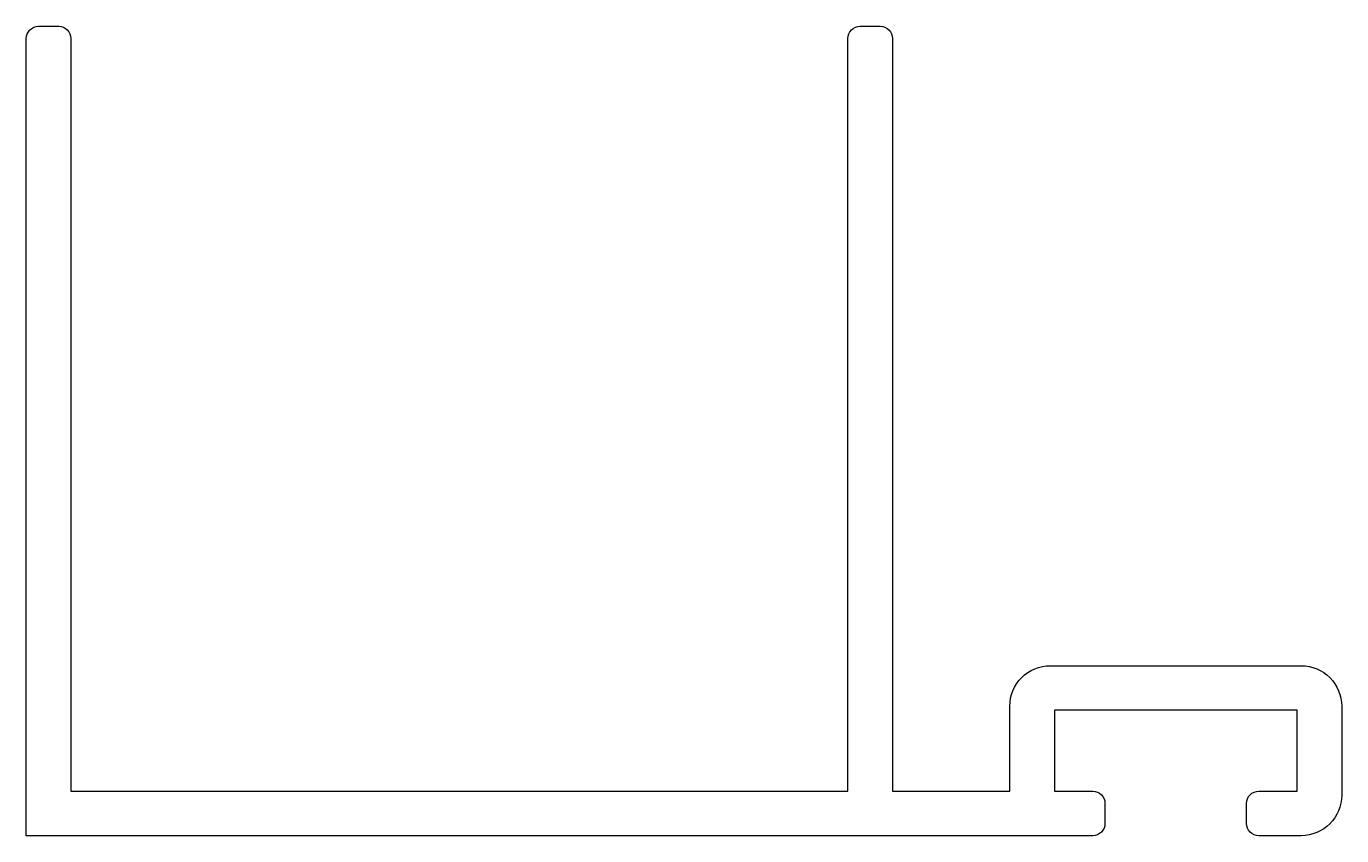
# Model space of a CAD drawing. Extents: x 163.6 to 196.1, y 220.7 to 240.7.
import ezdxf

# ---------------------------------------------------------------- set-up
doc = ezdxf.new("R2010")
doc.units = 0
doc.layers.add('ANA', color=220, linetype='CONTINUOUS')

msp = doc.modelspace()

# ---------------------------------------------------------------- linework, layer by layer
at = {"layer": 'ANA', "color": 7}
msp.add_lwpolyline([(195.035, 223.799), (189.035, 223.799), (189.035, 221.799), (189.985, 221.799, -0.414214), (190.285, 221.499), (190.285, 220.999, -0.414214), (189.985, 220.699), (163.635, 220.699), (163.635, 220.699), (163.635, 240.399, -0.414214), (163.935, 240.699), (164.435, 240.699, -0.414214), (164.735, 240.399), (164.735, 221.799), (183.935, 221.799), (183.935, 240.399, -0.414214), (184.235, 240.699), (184.735, 240.699, -0.414214), (185.035, 240.399), (185.035, 221.799), (187.935, 221.799), (187.935, 223.899, -0.414214), (188.935, 224.899), (195.135, 224.899, -0.414214), (196.135, 223.899), (196.135, 221.699, -0.414214), (195.135, 220.699), (194.085, 220.699, -0.414214), (193.785, 220.999), (193.785, 221.499, -0.414214), (194.085, 221.799), (195.035, 221.799)], format="xyb", close=True, dxfattribs=at)

doc.saveas('drawing.dxf')
